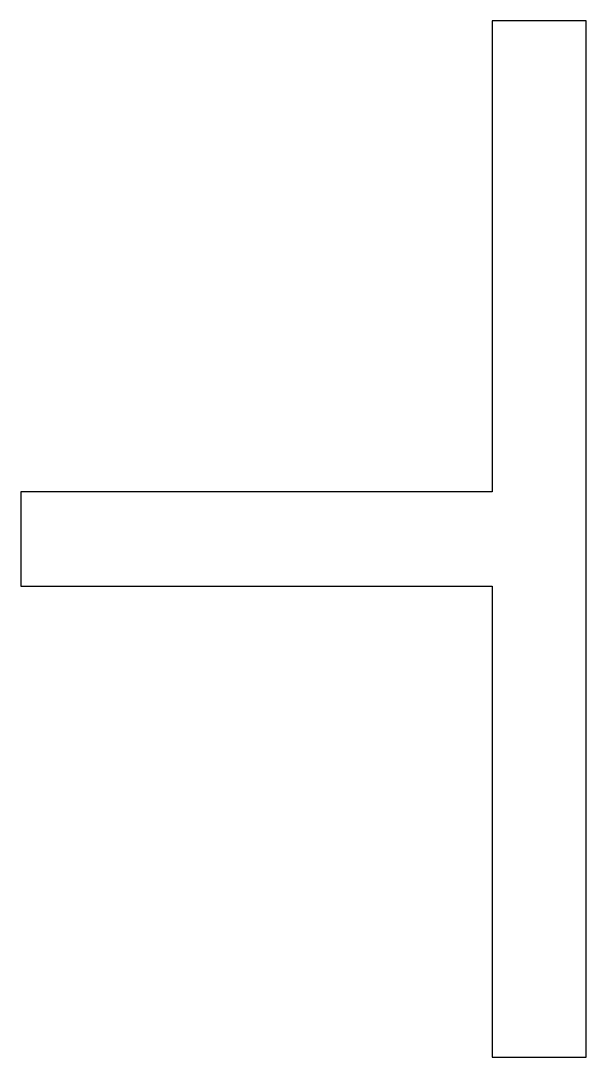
# Model space of a CAD drawing. Header units: millimetres. Extents: x 35 to 47, y -22 to 0.
import ezdxf

# ---------------------------------------------------------------- set-up
doc = ezdxf.new("R2010")
doc.units = ezdxf.units.MM
doc.layers.get('0').update_dxf_attribs({"linetype": 'CONTINUOUS'})

msp = doc.modelspace()

# ---------------------------------------------------------------- linework, layer by layer
msp.add_lwpolyline([(47, -22), (47, 0), (45, 0), (45, -10), (35, -10), (35, -12), (45, -12), (45, -22)], close=True)

doc.saveas('drawing.dxf')
